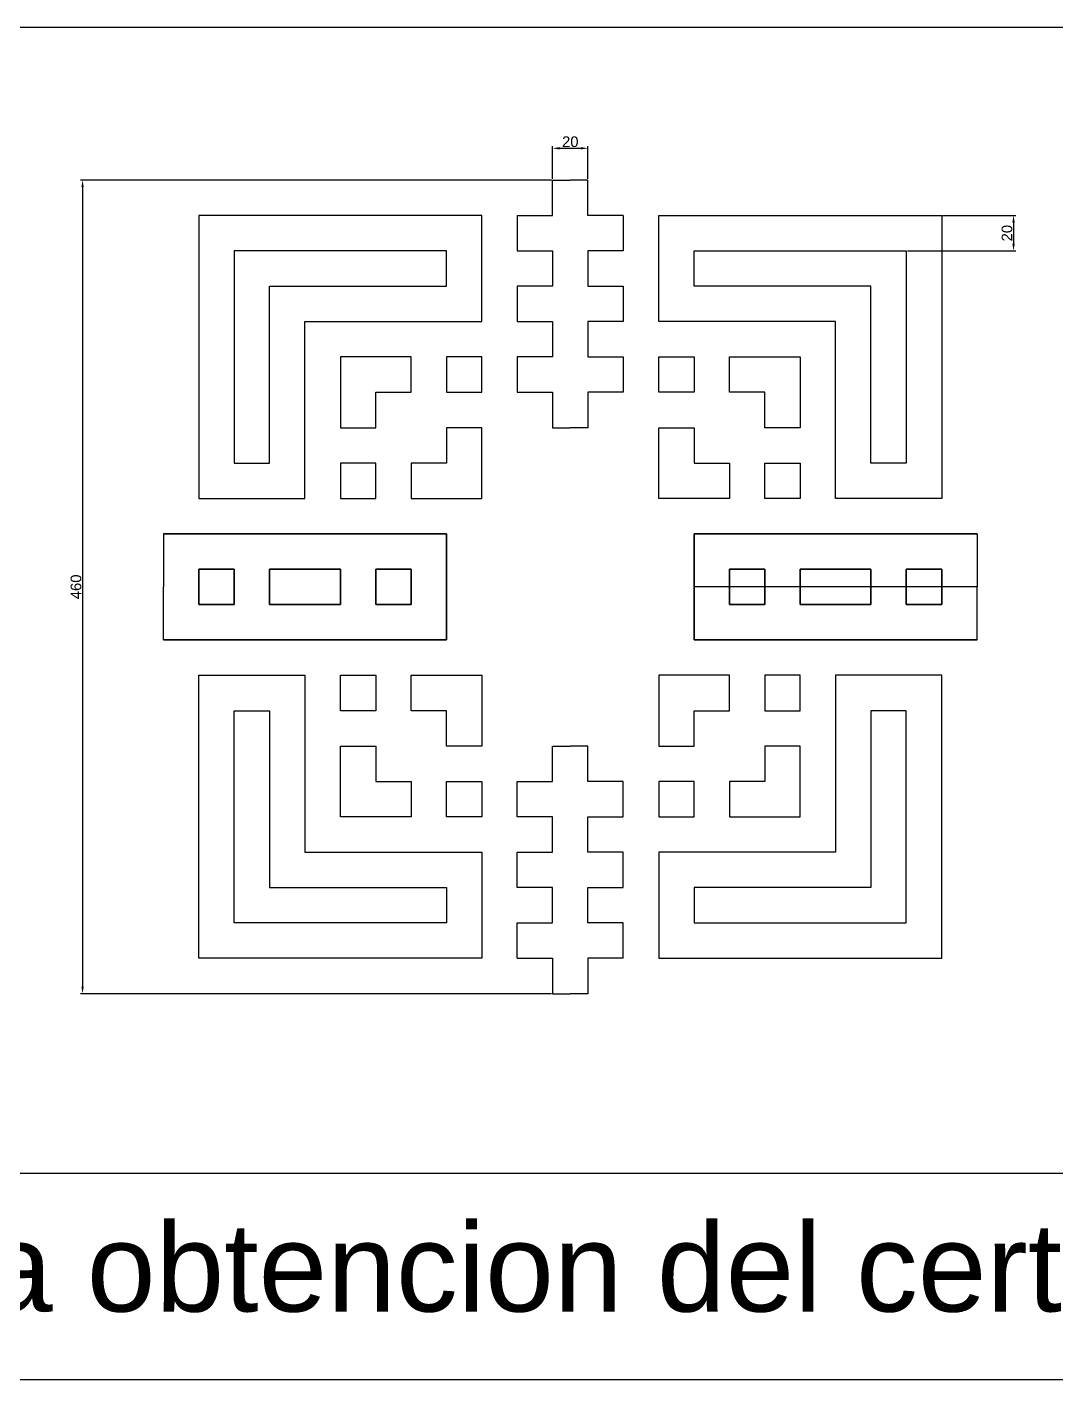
# Model space of a CAD drawing. Header units: millimetres. Extents: x 3767 to 9480, y 1414 to 2179.
# Drawn here: x 5414 to 5996, y 1414 to 2179 of the extents above; entities that cross this region are included whole.
import ezdxf

# ---------------------------------------------------------------- set-up
doc = ezdxf.new("R2010")
doc.units = ezdxf.units.MM
doc.layers.add('COTAS', color=80, linetype='Continuous')
doc.styles.get("Standard").update_dxf_attribs({"font": 'arial.ttf'})
doc.dimstyles.new('ISO-25', dxfattribs={"dimtxt": 2.5, "dimasz": 2.5, "dimexe": 1.25, "dimexo": 0.625, "dimtad": 1, "dimtxsty": 'Standard', "dimcen": 2.5, "dimadec": 0, "dimazin": 0, "dimtfac": 1, "dimtmove": 0, "dimatfit": 3, "dimfxl": 1, "dimarcsym": 0})

# ---------------------------------------------------------------- blocks, each defined once
blk = doc.blocks.new('*D42')
at = {"layer": 'COTAS', "color": 0, "lineweight": -2, "transparency": 16777216}
for p, q in [((5710.49, 2092.63), (5444.12, 2092.63)), ((5445.37, 2088.63), (5445.37, 1636.63)), ((5710.49, 1632.63), (5444.12, 1632.63))]:
    blk.add_line(p, q, dxfattribs=at)
at = {"layer": 'COTAS', "color": 0, "transparency": 16777216}
for points in [[(5444.7, 2088.63), (5446.04, 2088.63), (5445.37, 2092.63)], [(5444.7, 1636.63), (5446.04, 1636.63), (5445.37, 1632.63)]]:
    blk.add_solid(points, dxfattribs=at)
at = {"layer": 'Defpoints', "color": 0, "transparency": 16777216}
for p in [(5711.12, 2092.63), (5445.37, 1632.63), (5711.12, 1632.63)]:
    blk.add_point(p, dxfattribs=at)
at = {"layer": 'COTAS', "color": 0, "transparency": 16777216, "insert": (5441.68, 1862.63), "char_height": 6, "attachment_point": 5, "rotation": 90}
blk.add_mtext('460', dxfattribs=at)
blk = doc.blocks.new('*D43')
at = {"layer": 'COTAS', "color": 0, "lineweight": -2, "transparency": 16777216}
for p, q in [((5931.74, 2072.63), (5972.99, 2072.63)), ((5971.74, 2068.63), (5971.74, 2056.63)), ((5911.74, 2052.63), (5972.99, 2052.63))]:
    blk.add_line(p, q, dxfattribs=at)
at = {"layer": 'COTAS', "color": 0, "transparency": 16777216}
for points in [[(5971.07, 2068.63), (5972.41, 2068.63), (5971.74, 2072.63)], [(5971.07, 2056.63), (5972.41, 2056.63), (5971.74, 2052.63)]]:
    blk.add_solid(points, dxfattribs=at)
at = {"layer": 'Defpoints', "color": 0, "transparency": 16777216}
for p in [(5931.12, 2072.63), (5911.12, 2052.63), (5971.74, 2052.63)]:
    blk.add_point(p, dxfattribs=at)
at = {"layer": 'COTAS', "color": 0, "transparency": 16777216, "insert": (5968.05, 2062.63), "char_height": 6, "attachment_point": 5, "rotation": 90}
blk.add_mtext('20', dxfattribs=at)
blk = doc.blocks.new('*D44')
at = {"layer": 'COTAS', "color": 0, "lineweight": -2, "transparency": 16777216}
for p, q in [((5711.12, 2093.25), (5711.12, 2111.85)), ((5731.12, 2093.25), (5731.12, 2111.85)), ((5715.12, 2110.6), (5727.12, 2110.6))]:
    blk.add_line(p, q, dxfattribs=at)
at = {"layer": 'COTAS', "color": 0, "transparency": 16777216}
for points in [[(5715.12, 2111.27), (5715.12, 2109.93), (5711.12, 2110.6)], [(5727.12, 2111.27), (5727.12, 2109.93), (5731.12, 2110.6)]]:
    blk.add_solid(points, dxfattribs=at)
at = {"layer": 'Defpoints', "color": 0, "transparency": 16777216}
for p in [(5731.12, 2110.6), (5711.12, 2092.63), (5731.12, 2092.63)]:
    blk.add_point(p, dxfattribs=at)
at = {"layer": 'COTAS', "color": 0, "transparency": 16777216, "insert": (5721.12, 2114.29), "char_height": 6, "attachment_point": 5}
blk.add_mtext('20', dxfattribs=at)

msp = doc.modelspace()

# ---------------------------------------------------------------- linework, layer by layer
for p, q in [((5711.118, 2072.625), (5711.118, 2092.625)), ((5711.118, 2092.625), (5721.118, 2092.625)), ((5731.118, 2092.625), (5721.118, 2092.625)), ((5731.118, 2072.625), (5731.118, 2092.625)), ((5671.118, 2072.625), (5511.118, 2072.625)), ((5511.118, 2072.625), (5511.118, 1912.625)), ((5671.118, 2012.625), (5671.118, 2072.625)), ((5691.118, 2072.625), (5711.118, 2072.625)), ((5691.118, 2072.625), (5691.118, 2052.625)), ((5751.118, 2072.625), (5731.118, 2072.625)), ((5751.118, 2072.625), (5751.118, 2052.625)), ((5771.118, 2072.625), (5931.118, 2072.625)), ((5771.118, 2012.625), (5771.118, 2072.625)), ((5931.118, 2072.625), (5931.118, 1912.625)), ((5651.118, 2052.625), (5531.118, 2052.625)), ((5531.118, 2052.625), (5531.118, 1932.625)), ((5651.118, 2032.625), (5651.118, 2052.625)), ((5691.118, 2052.625), (5701.118, 2052.625)), ((5691.118, 2052.625), (5711.118, 2052.625)), ((5711.118, 2052.625), (5711.118, 2032.625)), ((5751.118, 2052.625), (5731.118, 2052.625)), ((5731.118, 2052.625), (5731.118, 2032.625)), ((5751.118, 2052.625), (5741.118, 2052.625)), ((5791.118, 2032.625), (5791.118, 2052.625)), ((5791.118, 2052.625), (5911.118, 2052.625)), ((5911.118, 2052.625), (5911.118, 1932.625)), ((5551.118, 1932.625), (5551.118, 2032.625)), ((5551.118, 2032.625), (5651.118, 2032.625)), ((5711.118, 2032.625), (5691.118, 2032.625)), ((5691.118, 2032.625), (5691.118, 2012.625)), ((5731.118, 2032.625), (5751.118, 2032.625)), ((5751.118, 2032.625), (5751.118, 2012.625)), ((5891.118, 2032.625), (5791.118, 2032.625)), ((5891.118, 1932.625), (5891.118, 2032.625)), ((5571.118, 1912.625), (5571.118, 2012.625)), ((5571.118, 2012.625), (5671.118, 2012.625)), ((5691.118, 2012.625), (5711.118, 2012.625)), ((5711.118, 2012.625), (5711.118, 1992.625)), ((5751.118, 2012.625), (5731.118, 2012.625)), ((5731.118, 2012.625), (5731.118, 1992.625)), ((5871.118, 2012.625), (5771.118, 2012.625)), ((5871.118, 1912.625), (5871.118, 2012.625)), ((5631.118, 1992.625), (5591.118, 1992.625)), ((5591.118, 1992.625), (5591.118, 1952.625)), ((5631.118, 1972.625), (5631.118, 1992.625)), ((5651.118, 1992.625), (5651.118, 1972.625)), ((5671.118, 1992.625), (5651.118, 1992.625)), ((5671.118, 1972.625), (5671.118, 1992.625)), ((5711.118, 1992.625), (5691.118, 1992.625)), ((5691.118, 1992.625), (5691.118, 1972.625)), ((5731.118, 1992.625), (5751.118, 1992.625)), ((5751.118, 1992.625), (5751.118, 1972.625)), ((5771.118, 1972.625), (5771.118, 1992.625)), ((5771.118, 1992.625), (5791.118, 1992.625)), ((5791.118, 1992.625), (5791.118, 1972.625)), ((5811.118, 1972.625), (5811.118, 1992.625)), ((5811.118, 1992.625), (5851.118, 1992.625)), ((5851.118, 1992.625), (5851.118, 1952.625)), ((5611.118, 1952.625), (5611.118, 1972.625)), ((5611.118, 1972.625), (5631.118, 1972.625)), ((5651.118, 1972.625), (5671.118, 1972.625)), ((5691.118, 1972.625), (5711.118, 1972.625)), ((5711.118, 1972.625), (5711.118, 1952.625)), ((5751.118, 1972.625), (5731.118, 1972.625)), ((5731.118, 1972.625), (5731.118, 1952.625)), ((5791.118, 1972.625), (5771.118, 1972.625)), ((5831.118, 1972.625), (5811.118, 1972.625)), ((5831.118, 1952.625), (5831.118, 1972.625)), ((5591.118, 1952.625), (5611.118, 1952.625)), ((5671.118, 1952.625), (5651.118, 1952.625)), ((5651.118, 1952.625), (5651.118, 1932.625)), ((5671.118, 1912.625), (5671.118, 1952.625)), ((5711.118, 1952.625), (5721.118, 1952.625)), ((5731.118, 1952.625), (5721.118, 1952.625)), ((5771.118, 1952.625), (5791.118, 1952.625)), ((5771.118, 1912.625), (5771.118, 1952.625)), ((5791.118, 1952.625), (5791.118, 1932.625)), ((5851.118, 1952.625), (5831.118, 1952.625)), ((5531.118, 1932.625), (5551.118, 1932.625)), ((5611.118, 1932.625), (5591.118, 1932.625)), ((5591.118, 1932.625), (5591.118, 1912.625)), ((5611.118, 1912.625), (5611.118, 1932.625)), ((5651.118, 1932.625), (5631.118, 1932.625)), ((5631.118, 1932.625), (5631.118, 1912.625)), ((5791.118, 1932.625), (5811.118, 1932.625)), ((5811.118, 1932.625), (5811.118, 1912.625)), ((5831.118, 1912.625), (5831.118, 1932.625)), ((5831.118, 1932.625), (5851.118, 1932.625)), ((5851.118, 1932.625), (5851.118, 1912.625)), ((5911.118, 1932.625), (5891.118, 1932.625)), ((5511.118, 1912.625), (5571.118, 1912.625)), ((5591.118, 1912.625), (5611.118, 1912.625)), ((5631.118, 1912.625), (5671.118, 1912.625)), ((5811.118, 1912.625), (5771.118, 1912.625)), ((5851.118, 1912.625), (5831.118, 1912.625)), ((5931.118, 1912.625), (5871.118, 1912.625)), ((5651.118, 1892.625), (5491.118, 1892.625)), ((5491.118, 1892.625), (5491.118, 1862.625)), ((5491.118, 1892.625), (5651.118, 1892.625)), ((5491.118, 1892.625), (5491.118, 1862.625)), ((5651.118, 1832.625), (5651.118, 1892.625)), ((5651.118, 1892.625), (5651.118, 1832.625)), ((5791.118, 1832.625), (5791.118, 1892.625)), ((5791.118, 1892.625), (5951.118, 1892.625)), ((5951.118, 1892.625), (5791.118, 1892.625)), ((5791.118, 1892.625), (5791.118, 1832.625)), ((5951.118, 1892.625), (5951.118, 1862.625)), ((5951.118, 1892.625), (5951.118, 1862.625)), ((5511.118, 1872.625), (5511.118, 1852.625)), ((5531.118, 1872.625), (5511.118, 1872.625)), ((5511.118, 1852.625), (5511.118, 1872.625)), ((5511.118, 1872.625), (5531.118, 1872.625)), ((5531.118, 1852.625), (5531.118, 1872.625)), ((5531.118, 1872.625), (5531.118, 1852.625)), ((5551.118, 1872.625), (5551.118, 1852.625)), ((5591.118, 1872.625), (5551.118, 1872.625)), ((5551.118, 1852.625), (5551.118, 1872.625)), ((5551.118, 1872.625), (5591.118, 1872.625)), ((5591.118, 1852.625), (5591.118, 1872.625)), ((5591.118, 1872.625), (5591.118, 1852.625)), ((5611.118, 1852.625), (5611.118, 1872.625)), ((5611.118, 1872.625), (5631.118, 1872.625)), ((5611.118, 1872.625), (5611.118, 1852.625)), ((5631.118, 1872.625), (5611.118, 1872.625)), ((5631.118, 1872.625), (5631.118, 1852.625)), ((5631.118, 1852.625), (5631.118, 1872.625)), ((5831.118, 1872.625), (5811.118, 1872.625)), ((5811.118, 1872.625), (5811.118, 1852.625)), ((5811.118, 1852.625), (5811.118, 1872.625)), ((5811.118, 1872.625), (5831.118, 1872.625)), ((5831.118, 1852.625), (5831.118, 1872.625)), ((5831.118, 1872.625), (5831.118, 1852.625)), ((5851.118, 1852.625), (5851.118, 1872.625)), ((5851.118, 1872.625), (5891.118, 1872.625)), ((5891.118, 1872.625), (5851.118, 1872.625)), ((5851.118, 1872.625), (5851.118, 1852.625)), ((5891.118, 1872.625), (5891.118, 1852.625)), ((5891.118, 1852.625), (5891.118, 1872.625)), ((5911.118, 1852.625), (5911.118, 1872.625)), ((5911.118, 1872.625), (5931.118, 1872.625)), ((5931.118, 1872.625), (5911.118, 1872.625)), ((5911.118, 1872.625), (5911.118, 1852.625)), ((5931.118, 1872.625), (5931.118, 1852.625)), ((5931.118, 1852.625), (5931.118, 1872.625)), ((5491.118, 1832.625), (5491.118, 1862.625)), ((5491.118, 1832.625), (5491.118, 1862.625)), ((5951.118, 1862.625), (5791.118, 1862.625)), ((5951.118, 1832.625), (5951.118, 1862.625)), ((5951.118, 1832.625), (5951.118, 1862.625)), ((5511.118, 1852.625), (5531.118, 1852.625)), ((5531.118, 1852.625), (5511.118, 1852.625)), ((5551.118, 1852.625), (5591.118, 1852.625)), ((5591.118, 1852.625), (5551.118, 1852.625)), ((5631.118, 1852.625), (5611.118, 1852.625)), ((5611.118, 1852.625), (5631.118, 1852.625)), ((5811.118, 1852.625), (5831.118, 1852.625)), ((5831.118, 1852.625), (5811.118, 1852.625)), ((5891.118, 1852.625), (5851.118, 1852.625)), ((5851.118, 1852.625), (5891.118, 1852.625)), ((5931.118, 1852.625), (5911.118, 1852.625)), ((5911.118, 1852.625), (5931.118, 1852.625)), ((5491.118, 1832.625), (5651.118, 1832.625)), ((5651.118, 1832.625), (5491.118, 1832.625)), ((5951.118, 1832.625), (5791.118, 1832.625)), ((5791.118, 1832.625), (5951.118, 1832.625)), ((5511.118, 1652.625), (5511.118, 1812.625)), ((5511.118, 1812.625), (5571.118, 1812.625)), ((5571.118, 1812.625), (5571.118, 1712.625)), ((5591.118, 1792.625), (5591.118, 1812.625)), ((5591.118, 1812.625), (5611.118, 1812.625)), ((5611.118, 1812.625), (5611.118, 1792.625)), ((5631.118, 1792.625), (5631.118, 1812.625)), ((5631.118, 1812.625), (5671.118, 1812.625)), ((5671.118, 1812.625), (5671.118, 1772.625)), ((5811.118, 1812.625), (5771.118, 1812.625)), ((5771.118, 1812.625), (5771.118, 1772.625)), ((5811.118, 1792.625), (5811.118, 1812.625)), ((5831.118, 1812.625), (5831.118, 1792.625)), ((5851.118, 1812.625), (5831.118, 1812.625)), ((5851.118, 1792.625), (5851.118, 1812.625)), ((5931.118, 1812.625), (5871.118, 1812.625)), ((5871.118, 1812.625), (5871.118, 1712.625)), ((5931.118, 1652.625), (5931.118, 1812.625)), ((5531.118, 1792.625), (5551.118, 1792.625)), ((5531.118, 1672.625), (5531.118, 1792.625)), ((5551.118, 1792.625), (5551.118, 1692.625)), ((5611.118, 1792.625), (5591.118, 1792.625)), ((5651.118, 1792.625), (5631.118, 1792.625)), ((5651.118, 1772.625), (5651.118, 1792.625)), ((5791.118, 1772.625), (5791.118, 1792.625)), ((5791.118, 1792.625), (5811.118, 1792.625)), ((5831.118, 1792.625), (5851.118, 1792.625)), ((5911.118, 1792.625), (5891.118, 1792.625)), ((5891.118, 1792.625), (5891.118, 1692.625)), ((5911.118, 1672.625), (5911.118, 1792.625)), ((5591.118, 1732.625), (5591.118, 1772.625)), ((5591.118, 1772.625), (5611.118, 1772.625)), ((5611.118, 1772.625), (5611.118, 1752.625)), ((5671.118, 1772.625), (5651.118, 1772.625)), ((5711.118, 1752.625), (5711.118, 1772.625)), ((5711.118, 1772.625), (5721.118, 1772.625)), ((5731.118, 1772.625), (5721.118, 1772.625)), ((5731.118, 1752.625), (5731.118, 1772.625)), ((5771.118, 1772.625), (5791.118, 1772.625)), ((5851.118, 1772.625), (5831.118, 1772.625)), ((5831.118, 1772.625), (5831.118, 1752.625)), ((5851.118, 1732.625), (5851.118, 1772.625)), ((5611.118, 1752.625), (5631.118, 1752.625)), ((5631.118, 1752.625), (5631.118, 1732.625)), ((5651.118, 1732.625), (5651.118, 1752.625)), ((5651.118, 1752.625), (5671.118, 1752.625)), ((5671.118, 1752.625), (5671.118, 1732.625)), ((5691.118, 1732.625), (5691.118, 1752.625)), ((5691.118, 1752.625), (5711.118, 1752.625)), ((5751.118, 1752.625), (5731.118, 1752.625)), ((5751.118, 1732.625), (5751.118, 1752.625)), ((5791.118, 1752.625), (5771.118, 1752.625)), ((5771.118, 1752.625), (5771.118, 1732.625)), ((5791.118, 1732.625), (5791.118, 1752.625)), ((5811.118, 1752.625), (5811.118, 1732.625)), ((5831.118, 1752.625), (5811.118, 1752.625)), ((5631.118, 1732.625), (5591.118, 1732.625)), ((5671.118, 1732.625), (5651.118, 1732.625)), ((5711.118, 1732.625), (5691.118, 1732.625)), ((5711.118, 1712.625), (5711.118, 1732.625)), ((5731.118, 1712.625), (5731.118, 1732.625)), ((5731.118, 1732.625), (5751.118, 1732.625)), ((5771.118, 1732.625), (5791.118, 1732.625)), ((5811.118, 1732.625), (5851.118, 1732.625)), ((5571.118, 1712.625), (5671.118, 1712.625)), ((5671.118, 1712.625), (5671.118, 1652.625)), ((5691.118, 1692.625), (5691.118, 1712.625)), ((5691.118, 1712.625), (5711.118, 1712.625)), ((5751.118, 1712.625), (5731.118, 1712.625)), ((5751.118, 1692.625), (5751.118, 1712.625)), ((5871.118, 1712.625), (5771.118, 1712.625)), ((5771.118, 1712.625), (5771.118, 1652.625)), ((5551.118, 1692.625), (5651.118, 1692.625)), ((5651.118, 1692.625), (5651.118, 1672.625)), ((5711.118, 1692.625), (5691.118, 1692.625)), ((5711.118, 1672.625), (5711.118, 1692.625)), ((5731.118, 1672.625), (5731.118, 1692.625)), ((5731.118, 1692.625), (5751.118, 1692.625)), ((5891.118, 1692.625), (5791.118, 1692.625)), ((5791.118, 1692.625), (5791.118, 1672.625)), ((5651.118, 1672.625), (5531.118, 1672.625)), ((5691.118, 1652.625), (5691.118, 1672.625)), ((5691.118, 1672.625), (5701.118, 1672.625)), ((5691.118, 1672.625), (5711.118, 1672.625)), ((5751.118, 1672.625), (5731.118, 1672.625)), ((5751.118, 1672.625), (5741.118, 1672.625)), ((5751.118, 1652.625), (5751.118, 1672.625)), ((5791.118, 1672.625), (5911.118, 1672.625)), ((5671.118, 1652.625), (5511.118, 1652.625)), ((5691.118, 1652.625), (5711.118, 1652.625)), ((5711.118, 1652.625), (5711.118, 1632.625)), ((5751.118, 1652.625), (5731.118, 1652.625)), ((5731.118, 1652.625), (5731.118, 1632.625)), ((5771.118, 1652.625), (5931.118, 1652.625)), ((5711.118, 1632.625), (5721.118, 1632.625)), ((5731.118, 1632.625), (5721.118, 1632.625))]:
    msp.add_line(p, q)
at = {"layer": 'COTAS', "lineweight": -2}
msp.add_line((3766.533, 1531.181), (9479.938, 1531.181), dxfattribs=at)
msp.add_lwpolyline([(3766.533, 2179.148), (9479.938, 2179.148), (9479.938, 1414.231), (3766.533, 1414.231)], close=True, dxfattribs=at)

# ---------------------------------------------------------------- texts
at = {"layer": 'COTAS', "lineweight": -2, "insert": (4683.049, 1502.9), "char_height": 50, "attachment_point": 1}
msp.add_mtext_dynamic_manual_height_columns('ejercicios finales para la obtencion del certificado', width=3042.8413, gutter_width=12.5, heights=[0], dxfattribs=at)

# ---------------------------------------------------------------- dimensions: what is measured, and where the dimension line sits
at = {"layer": 'COTAS'}
dim = msp.add_linear_dim(base=(5731.118, 2110.601), p1=(5711.118, 2092.625), p2=(5731.118, 2092.625), dimstyle='ISO-25', override={"dimtxt": 6, "dimasz": 4}, dxfattribs=at)
dim.commit()
dim.dimension.update_dxf_attribs({"geometry": '*D44', "text_midpoint": (5721.118, 2114.29)})
for base, p1, p2, picture, middle in [((5445.368, 1632.625), (5711.118, 2092.625), (5711.118, 1632.625), '*D42', (5441.68, 1862.625)), ((5971.74, 2052.625), (5931.118, 2072.625), (5911.118, 2052.625), '*D43', (5968.051, 2062.625))]:
    dim = msp.add_linear_dim(base=base, p1=p1, p2=p2, angle=90, dimstyle='ISO-25', override={"dimtxt": 6, "dimasz": 4}, dxfattribs=at)
    dim.commit()
    dim.dimension.update_dxf_attribs({"geometry": picture, "text_midpoint": middle})

doc.saveas('drawing.dxf')
